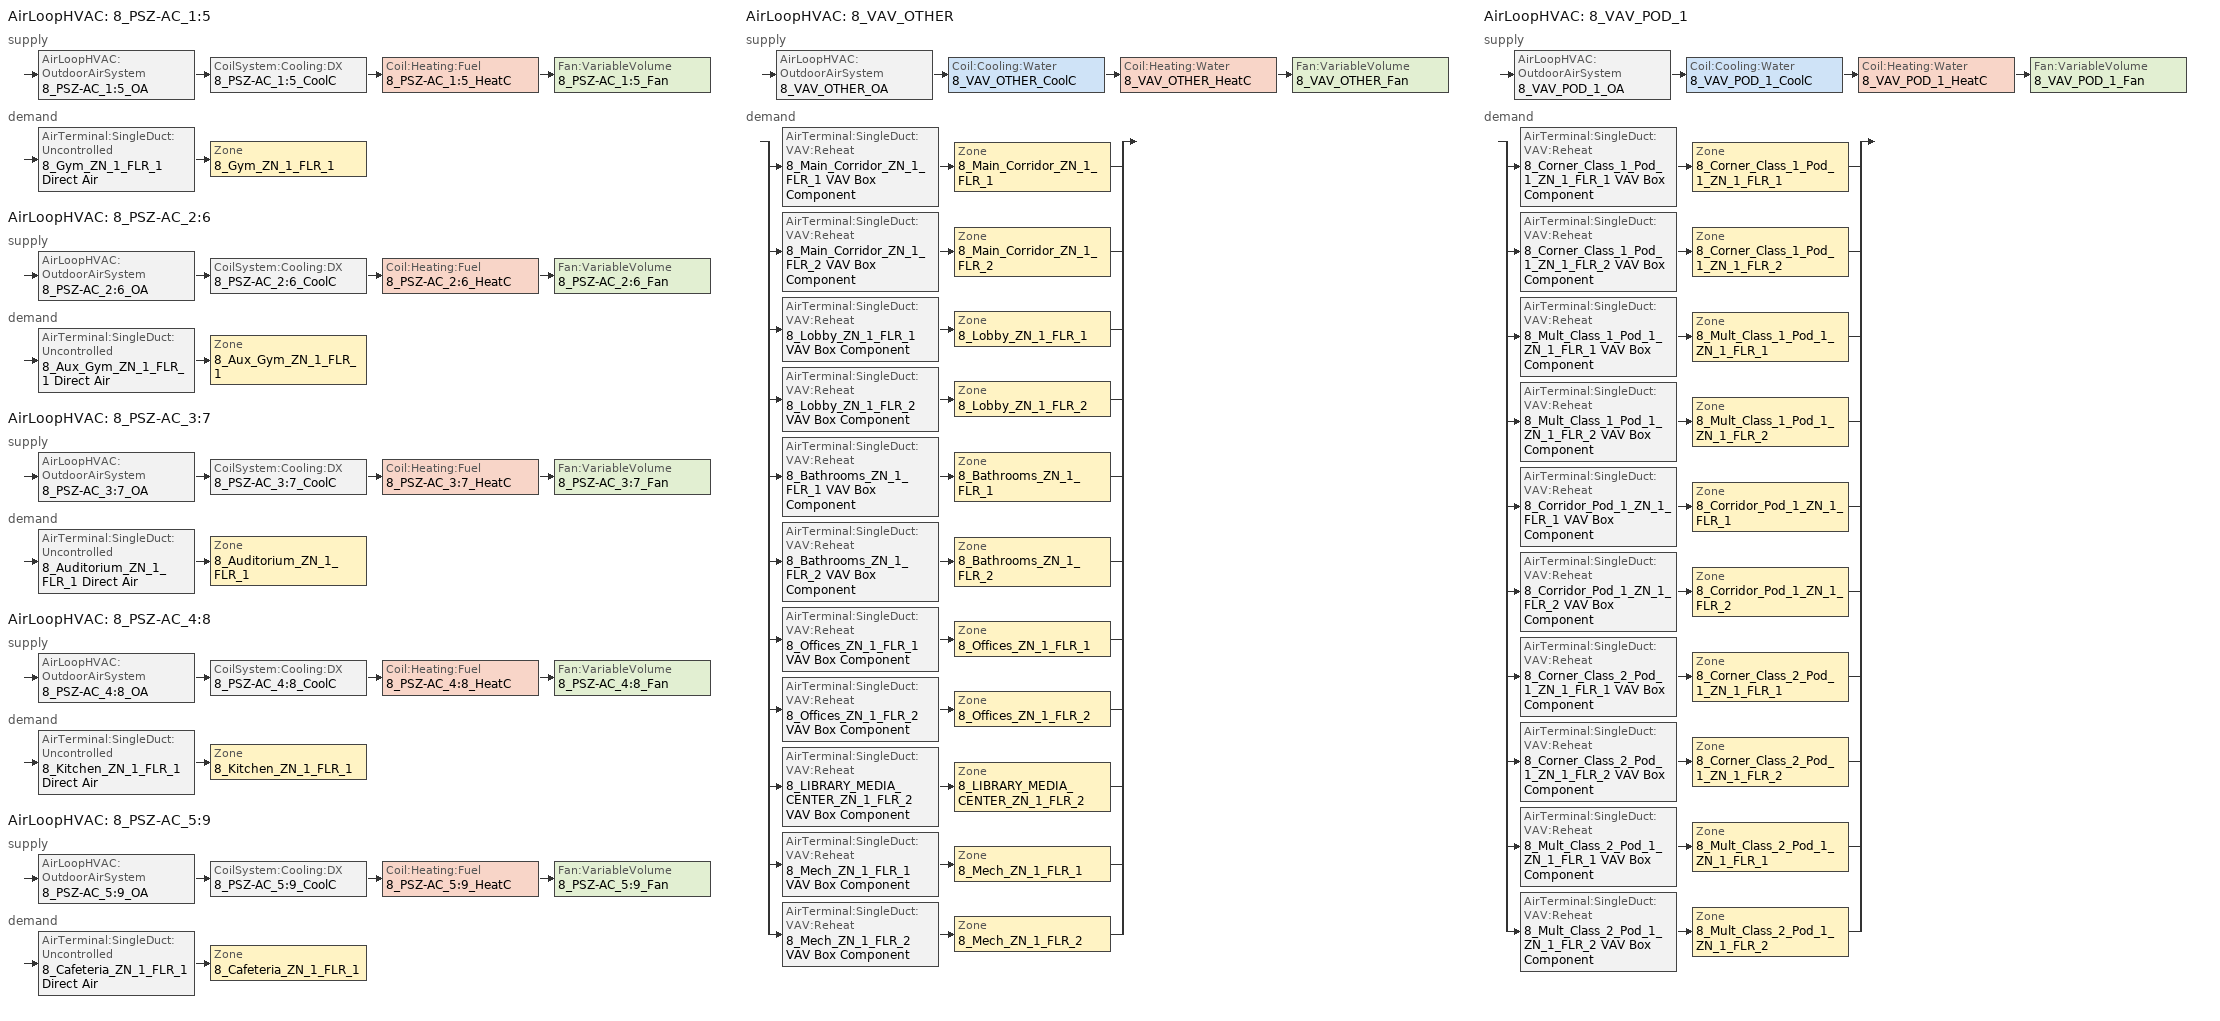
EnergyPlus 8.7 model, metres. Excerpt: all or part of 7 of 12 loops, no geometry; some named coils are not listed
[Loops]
AirLoopHVAC '8_PSZ-AC_1:5'
 supply: AirLoopHVAC:OutdoorAirSystem '8_PSZ-AC_1:5_OA' > CoilSystem:Cooling:DX '8_PSZ-AC_1:5_CoolC' > Coil:Heating:Fuel '8_PSZ-AC_1:5_HeatC' > Fan:VariableVolume '8_PSZ-AC_1:5_Fan'
 demand: AirTerminal:SingleDuct:Uncontrolled '8_Gym_ZN_1_FLR_1 Direct Air' > Zone '8_Gym_ZN_1_FLR_1'
AirLoopHVAC '8_PSZ-AC_2:6'
 supply: AirLoopHVAC:OutdoorAirSystem '8_PSZ-AC_2:6_OA' > CoilSystem:Cooling:DX '8_PSZ-AC_2:6_CoolC' > Coil:Heating:Fuel '8_PSZ-AC_2:6_HeatC' > Fan:VariableVolume '8_PSZ-AC_2:6_Fan'
 demand: AirTerminal:SingleDuct:Uncontrolled '8_Aux_Gym_ZN_1_FLR_1 Direct Air' > Zone '8_Aux_Gym_ZN_1_FLR_1'
AirLoopHVAC '8_PSZ-AC_3:7'
 supply: AirLoopHVAC:OutdoorAirSystem '8_PSZ-AC_3:7_OA' > CoilSystem:Cooling:DX '8_PSZ-AC_3:7_CoolC' > Coil:Heating:Fuel '8_PSZ-AC_3:7_HeatC' > Fan:VariableVolume '8_PSZ-AC_3:7_Fan'
 demand: AirTerminal:SingleDuct:Uncontrolled '8_Auditorium_ZN_1_FLR_1 Direct Air' > Zone '8_Auditorium_ZN_1_FLR_1'
AirLoopHVAC '8_PSZ-AC_4:8'
 supply: AirLoopHVAC:OutdoorAirSystem '8_PSZ-AC_4:8_OA' > CoilSystem:Cooling:DX '8_PSZ-AC_4:8_CoolC' > Coil:Heating:Fuel '8_PSZ-AC_4:8_HeatC' > Fan:VariableVolume '8_PSZ-AC_4:8_Fan'
 demand: AirTerminal:SingleDuct:Uncontrolled '8_Kitchen_ZN_1_FLR_1 Direct Air' > Zone '8_Kitchen_ZN_1_FLR_1'
AirLoopHVAC '8_PSZ-AC_5:9'
 supply: AirLoopHVAC:OutdoorAirSystem '8_PSZ-AC_5:9_OA' > CoilSystem:Cooling:DX '8_PSZ-AC_5:9_CoolC' > Coil:Heating:Fuel '8_PSZ-AC_5:9_HeatC' > Fan:VariableVolume '8_PSZ-AC_5:9_Fan'
 demand: AirTerminal:SingleDuct:Uncontrolled '8_Cafeteria_ZN_1_FLR_1 Direct Air' > Zone '8_Cafeteria_ZN_1_FLR_1'
AirLoopHVAC '8_VAV_OTHER'
 supply: AirLoopHVAC:OutdoorAirSystem '8_VAV_OTHER_OA' > Coil:Cooling:Water '8_VAV_OTHER_CoolC' > Coil:Heating:Water '8_VAV_OTHER_HeatC' > Fan:VariableVolume '8_VAV_OTHER_Fan'
 demand: split
  | AirTerminal:SingleDuct:VAV:Reheat '8_Main_Corridor_ZN_1_FLR_1 VAV Box Component' > Zone '8_Main_Corridor_ZN_1_FLR_1'
  | AirTerminal:SingleDuct:VAV:Reheat '8_Main_Corridor_ZN_1_FLR_2 VAV Box Component' > Zone '8_Main_Corridor_ZN_1_FLR_2'
  | AirTerminal:SingleDuct:VAV:Reheat '8_Lobby_ZN_1_FLR_1 VAV Box Component' > Zone '8_Lobby_ZN_1_FLR_1'
  | AirTerminal:SingleDuct:VAV:Reheat '8_Lobby_ZN_1_FLR_2 VAV Box Component' > Zone '8_Lobby_ZN_1_FLR_2'
  | AirTerminal:SingleDuct:VAV:Reheat '8_Bathrooms_ZN_1_FLR_1 VAV Box Component' > Zone '8_Bathrooms_ZN_1_FLR_1'
  | AirTerminal:SingleDuct:VAV:Reheat '8_Bathrooms_ZN_1_FLR_2 VAV Box Component' > Zone '8_Bathrooms_ZN_1_FLR_2'
  | AirTerminal:SingleDuct:VAV:Reheat '8_Offices_ZN_1_FLR_1 VAV Box Component' > Zone '8_Offices_ZN_1_FLR_1'
  | AirTerminal:SingleDuct:VAV:Reheat '8_Offices_ZN_1_FLR_2 VAV Box Component' > Zone '8_Offices_ZN_1_FLR_2'
  | AirTerminal:SingleDuct:VAV:Reheat '8_LIBRARY_MEDIA_CENTER_ZN_1_FLR_2 VAV Box Component' > Zone '8_LIBRARY_MEDIA_CENTER_ZN_1_FLR_2'
  | AirTerminal:SingleDuct:VAV:Reheat '8_Mech_ZN_1_FLR_1 VAV Box Component' > Zone '8_Mech_ZN_1_FLR_1'
  | AirTerminal:SingleDuct:VAV:Reheat '8_Mech_ZN_1_FLR_2 VAV Box Component' > Zone '8_Mech_ZN_1_FLR_2'
AirLoopHVAC '8_VAV_POD_1'
 supply: AirLoopHVAC:OutdoorAirSystem '8_VAV_POD_1_OA' > Coil:Cooling:Water '8_VAV_POD_1_CoolC' > Coil:Heating:Water '8_VAV_POD_1_HeatC' > Fan:VariableVolume '8_VAV_POD_1_Fan'
 demand: split
  | AirTerminal:SingleDuct:VAV:Reheat '8_Corner_Class_1_Pod_1_ZN_1_FLR_1 VAV Box Component' > Zone '8_Corner_Class_1_Pod_1_ZN_1_FLR_1'
  | AirTerminal:SingleDuct:VAV:Reheat '8_Corner_Class_1_Pod_1_ZN_1_FLR_2 VAV Box Component' > Zone '8_Corner_Class_1_Pod_1_ZN_1_FLR_2'
  | AirTerminal:SingleDuct:VAV:Reheat '8_Mult_Class_1_Pod_1_ZN_1_FLR_1 VAV Box Component' > Zone '8_Mult_Class_1_Pod_1_ZN_1_FLR_1'
  | AirTerminal:SingleDuct:VAV:Reheat '8_Mult_Class_1_Pod_1_ZN_1_FLR_2 VAV Box Component' > Zone '8_Mult_Class_1_Pod_1_ZN_1_FLR_2'
  | AirTerminal:SingleDuct:VAV:Reheat '8_Corridor_Pod_1_ZN_1_FLR_1 VAV Box Component' > Zone '8_Corridor_Pod_1_ZN_1_FLR_1'
  | AirTerminal:SingleDuct:VAV:Reheat '8_Corridor_Pod_1_ZN_1_FLR_2 VAV Box Component' > Zone '8_Corridor_Pod_1_ZN_1_FLR_2'
  | AirTerminal:SingleDuct:VAV:Reheat '8_Corner_Class_2_Pod_1_ZN_1_FLR_1 VAV Box Component' > Zone '8_Corner_Class_2_Pod_1_ZN_1_FLR_1'
  | AirTerminal:SingleDuct:VAV:Reheat '8_Corner_Class_2_Pod_1_ZN_1_FLR_2 VAV Box Component' > Zone '8_Corner_Class_2_Pod_1_ZN_1_FLR_2'
  | AirTerminal:SingleDuct:VAV:Reheat '8_Mult_Class_2_Pod_1_ZN_1_FLR_1 VAV Box Component' > Zone '8_Mult_Class_2_Pod_1_ZN_1_FLR_1'
  | AirTerminal:SingleDuct:VAV:Reheat '8_Mult_Class_2_Pod_1_ZN_1_FLR_2 VAV Box Component' > Zone '8_Mult_Class_2_Pod_1_ZN_1_FLR_2'
[DesignSpecification:OutdoorAir]
Name | Outdoor Air Method | Outdoor Air Flow per Person {m3/s-person} | Outdoor Air Flow per Zone Floor Area {m3/s-m2}
8_SZ DSOA Auditorium_ZN_1_FLR_1; 8_SZ DSOA Corner_Class_1_Pod_1_ZN_1_FLR_1; 8_SZ DSOA Corner_Class_1_Pod_1_ZN_1_FLR_2; 8_SZ DSOA Corner_Class_2_Pod_1_ZN_1_FLR_1; 8_SZ DSOA Corner_Class_2_Pod_1_ZN_1_FLR_2; 8_SZ DSOA Kitchen_ZN_1_FLR_1; 8_SZ DSOA LIBRARY_MEDIA_CENTER_ZN_1_FLR_2; 8_SZ DSOA Mult_Class_1_Pod_1_ZN_1_FLR_1; 8_SZ DSOA Mult_Class_1_Pod_1_ZN_1_FLR_2; 8_SZ DSOA Mult_Class_2_Pod_1_ZN_1_FLR_1; 8_SZ DSOA Mult_Class_2_Pod_1_ZN_1_FLR_2 | Flow/Person | 0.008
8_SZ DSOA Aux_Gym_ZN_1_FLR_1; 8_SZ DSOA Cafeteria_ZN_1_FLR_1; 8_SZ DSOA Gym_ZN_1_FLR_1; 8_SZ DSOA Offices_ZN_1_FLR_1; 8_SZ DSOA Offices_ZN_1_FLR_2 | Flow/Person | 0.01
8_SZ DSOA Bathrooms_ZN_1_FLR_1; 8_SZ DSOA Bathrooms_ZN_1_FLR_2 | Flow/Person | 0.025
8_SZ DSOA Corridor_Pod_1_ZN_1_FLR_1; 8_SZ DSOA Corridor_Pod_1_ZN_1_FLR_2; 8_SZ DSOA Lobby_ZN_1_FLR_1; 8_SZ DSOA Lobby_ZN_1_FLR_2; 8_SZ DSOA Main_Corridor_ZN_1_FLR_1; 8_SZ DSOA Main_Corridor_ZN_1_FLR_2 | Flow/Area |  | 0.0005
8_SZ DSOA Mech_ZN_1_FLR_1; 8_SZ DSOA Mech_ZN_1_FLR_2 | Flow/Area |  | 0.00025
[Sizing:Zone] Zone Cooling Design Supply Air Temperature Input Method=SupplyAirTemperature; Zone Cooling Design Supply Air Temperature {C}=12.8; Zone Heating Design Supply Air Temperature Input Method=SupplyAirTemperature; Zone Heating Design Supply Air Temperature {C}=50; Zone Cooling Design Supply Air Humidity Ratio {kgWater/kgDryAir}=0.0085; Zone Heating Design Supply Air Humidity Ratio {kgWater/kgDryAir}=0.008; Cooling Design Air Flow Method=DesignDay; Heating Design Air Flow Method=DesignDay
Name | Design Specification Outdoor Air Object | Cooling Minimum Air Flow {m3/s}
8_Auditorium_ZN_1_FLR_1 | 8_SZ DSOA Auditorium_ZN_1_FLR_1
8_Aux_Gym_ZN_1_FLR_1 | 8_SZ DSOA Aux_Gym_ZN_1_FLR_1
8_Bathrooms_ZN_1_FLR_1 | 8_SZ DSOA Bathrooms_ZN_1_FLR_1 | 0.3
8_Bathrooms_ZN_1_FLR_2 | 8_SZ DSOA Bathrooms_ZN_1_FLR_2 | 0.3
8_Cafeteria_ZN_1_FLR_1 | 8_SZ DSOA Cafeteria_ZN_1_FLR_1 | 1.628
8_Corner_Class_1_Pod_1_ZN_1_FLR_1 | 8_SZ DSOA Corner_Class_1_Pod_1_ZN_1_FLR_1
8_Corner_Class_1_Pod_1_ZN_1_FLR_2 | 8_SZ DSOA Corner_Class_1_Pod_1_ZN_1_FLR_2
8_Corner_Class_2_Pod_1_ZN_1_FLR_1 | 8_SZ DSOA Corner_Class_2_Pod_1_ZN_1_FLR_1
8_Corner_Class_2_Pod_1_ZN_1_FLR_2 | 8_SZ DSOA Corner_Class_2_Pod_1_ZN_1_FLR_2
8_Corridor_Pod_1_ZN_1_FLR_1 | 8_SZ DSOA Corridor_Pod_1_ZN_1_FLR_1
8_Corridor_Pod_1_ZN_1_FLR_2 | 8_SZ DSOA Corridor_Pod_1_ZN_1_FLR_2
8_Gym_ZN_1_FLR_1 | 8_SZ DSOA Gym_ZN_1_FLR_1
8_Kitchen_ZN_1_FLR_1 | 8_SZ DSOA Kitchen_ZN_1_FLR_1
8_LIBRARY_MEDIA_CENTER_ZN_1_FLR_2 | 8_SZ DSOA LIBRARY_MEDIA_CENTER_ZN_1_FLR_2
8_Lobby_ZN_1_FLR_1 | 8_SZ DSOA Lobby_ZN_1_FLR_1
8_Lobby_ZN_1_FLR_2 | 8_SZ DSOA Lobby_ZN_1_FLR_2
8_Main_Corridor_ZN_1_FLR_1 | 8_SZ DSOA Main_Corridor_ZN_1_FLR_1
8_Main_Corridor_ZN_1_FLR_2 | 8_SZ DSOA Main_Corridor_ZN_1_FLR_2
8_Mech_ZN_1_FLR_1 | 8_SZ DSOA Mech_ZN_1_FLR_1
8_Mech_ZN_1_FLR_2 | 8_SZ DSOA Mech_ZN_1_FLR_2
8_Mult_Class_1_Pod_1_ZN_1_FLR_1 | 8_SZ DSOA Mult_Class_1_Pod_1_ZN_1_FLR_1
8_Mult_Class_1_Pod_1_ZN_1_FLR_2 | 8_SZ DSOA Mult_Class_1_Pod_1_ZN_1_FLR_2
8_Mult_Class_2_Pod_1_ZN_1_FLR_1 | 8_SZ DSOA Mult_Class_2_Pod_1_ZN_1_FLR_1
8_Mult_Class_2_Pod_1_ZN_1_FLR_2 | 8_SZ DSOA Mult_Class_2_Pod_1_ZN_1_FLR_2
8_Offices_ZN_1_FLR_1 | 8_SZ DSOA Offices_ZN_1_FLR_1
8_Offices_ZN_1_FLR_2 | 8_SZ DSOA Offices_ZN_1_FLR_2
[Sizing:System] Type of Load to Size On=Sensible; Design Outdoor Air Flow Rate {m3/s}=AUTOSIZE; Preheat Design Temperature {C}=7; Preheat Design Humidity Ratio {kgWater/kgDryAir}=0.008; Precool Design Temperature {C}=12.8; Precool Design Humidity Ratio {kgWater/kgDryAir}=0.008; Central Cooling Design Supply Air Temperature {C}=12.8; Type of Zone Sum to Use=NonCoincident; Central Cooling Design Supply Air Humidity Ratio {kgWater/kgDryAir}=0.0085; Central Heating Design Supply Air Humidity Ratio {kgWater/kgDryAir}=0.008; Cooling Supply Air Flow Rate Method=DesignDay; Heating Supply Air Flow Rate Method=DesignDay; Zone Maximum Outdoor Air Fraction=1; Cooling Design Capacity Method=CoolingDesignCapacity; Cooling Design Capacity {W}=autosize; Heating Design Capacity Method=HeatingDesignCapacity; Heating Design Capacity {W}=autosize; Central Cooling Capacity Control Method=VAV
Name | Central Heating Maximum System Air Flow Ratio | Central Heating Design Supply Air Temperature {C} | 100% Outdoor Air in Cooling | 100% Outdoor Air in Heating
8_PSZ-AC_1:5; 8_PSZ-AC_2:6; 8_PSZ-AC_3:7; 8_PSZ-AC_5:9 | 1 | 40 | No | No
8_PSZ-AC_4:8 | 1 | 40 | YES | YES
8_VAV_OTHER; 8_VAV_POD_1 | 0.3 | 16.7 | No | No
[ZoneControl:Thermostat] Control Type Schedule=8_Dual Zone Control Type Sched
Name | Zone or ZoneList | Control 1
8_Auditorium_ZN_1_FLR_1 Thermostat | 8_Auditorium_ZN_1_FLR_1 | 8_Auditorium_ZN_1_FLR_1 DualSPSched
8_Aux_Gym_ZN_1_FLR_1 Thermostat | 8_Aux_Gym_ZN_1_FLR_1 | 8_Aux_Gym_ZN_1_FLR_1 DualSPSched
8_Bathrooms_ZN_1_FLR_1 Thermostat | 8_Bathrooms_ZN_1_FLR_1 | 8_Bathrooms_ZN_1_FLR_1 DualSPSched
8_Bathrooms_ZN_1_FLR_2 Thermostat | 8_Bathrooms_ZN_1_FLR_2 | 8_Bathrooms_ZN_1_FLR_2 DualSPSched
8_Cafeteria_ZN_1_FLR_1 Thermostat | 8_Cafeteria_ZN_1_FLR_1 | 8_Cafeteria_ZN_1_FLR_1 DualSPSched
8_Corner_Class_1_Pod_1_ZN_1_FLR_1 Thermostat | 8_Corner_Class_1_Pod_1_ZN_1_FLR_1 | 8_Corner_Class_1_Pod_1_ZN_1_FLR_1 DualSPSched
8_Corner_Class_1_Pod_1_ZN_1_FLR_2 Thermostat | 8_Corner_Class_1_Pod_1_ZN_1_FLR_2 | 8_Corner_Class_1_Pod_1_ZN_1_FLR_2 DualSPSched
8_Corner_Class_2_Pod_1_ZN_1_FLR_1 Thermostat | 8_Corner_Class_2_Pod_1_ZN_1_FLR_1 | 8_Corner_Class_2_Pod_1_ZN_1_FLR_1 DualSPSched
8_Corner_Class_2_Pod_1_ZN_1_FLR_2 Thermostat | 8_Corner_Class_2_Pod_1_ZN_1_FLR_2 | 8_Corner_Class_2_Pod_1_ZN_1_FLR_2 DualSPSched
8_Corridor_Pod_1_ZN_1_FLR_1 Thermostat | 8_Corridor_Pod_1_ZN_1_FLR_1 | 8_Corridor_Pod_1_ZN_1_FLR_1 DualSPSched
8_Corridor_Pod_1_ZN_1_FLR_2 Thermostat | 8_Corridor_Pod_1_ZN_1_FLR_2 | 8_Corridor_Pod_1_ZN_1_FLR_2 DualSPSched
8_Gym_ZN_1_FLR_1 Thermostat | 8_Gym_ZN_1_FLR_1 | 8_Gym_ZN_1_FLR_1 DualSPSched
8_Kitchen_ZN_1_FLR_1 Thermostat | 8_Kitchen_ZN_1_FLR_1 | 8_Kitchen_ZN_1_FLR_1 DualSPSched
8_LIBRARY_MEDIA_CENTER_ZN_1_FLR_2 Thermostat | 8_LIBRARY_MEDIA_CENTER_ZN_1_FLR_2 | 8_LIBRARY_MEDIA_CENTER_ZN_1_FLR_2 DualSPSched
8_Lobby_ZN_1_FLR_1 Thermostat | 8_Lobby_ZN_1_FLR_1 | 8_Lobby_ZN_1_FLR_1 DualSPSched
8_Lobby_ZN_1_FLR_2 Thermostat | 8_Lobby_ZN_1_FLR_2 | 8_Lobby_ZN_1_FLR_2 DualSPSched
8_Main_Corridor_ZN_1_FLR_1 Thermostat | 8_Main_Corridor_ZN_1_FLR_1 | 8_Main_Corridor_ZN_1_FLR_1 DualSPSched
8_Main_Corridor_ZN_1_FLR_2 Thermostat | 8_Main_Corridor_ZN_1_FLR_2 | 8_Main_Corridor_ZN_1_FLR_2 DualSPSched
8_Mech_ZN_1_FLR_1 Thermostat | 8_Mech_ZN_1_FLR_1 | 8_Mech_ZN_1_FLR_1 DualSPSched
8_Mech_ZN_1_FLR_2 Thermostat | 8_Mech_ZN_1_FLR_2 | 8_Mech_ZN_1_FLR_2 DualSPSched
8_Mult_Class_1_Pod_1_ZN_1_FLR_1 Thermostat | 8_Mult_Class_1_Pod_1_ZN_1_FLR_1 | 8_Mult_Class_1_Pod_1_ZN_1_FLR_1 DualSPSched
8_Mult_Class_1_Pod_1_ZN_1_FLR_2 Thermostat | 8_Mult_Class_1_Pod_1_ZN_1_FLR_2 | 8_Mult_Class_1_Pod_1_ZN_1_FLR_2 DualSPSched
8_Mult_Class_2_Pod_1_ZN_1_FLR_1 Thermostat | 8_Mult_Class_2_Pod_1_ZN_1_FLR_1 | 8_Mult_Class_2_Pod_1_ZN_1_FLR_1 DualSPSched
8_Mult_Class_2_Pod_1_ZN_1_FLR_2 Thermostat | 8_Mult_Class_2_Pod_1_ZN_1_FLR_2 | 8_Mult_Class_2_Pod_1_ZN_1_FLR_2 DualSPSched
8_Offices_ZN_1_FLR_1 Thermostat | 8_Offices_ZN_1_FLR_1 | 8_Offices_ZN_1_FLR_1 DualSPSched
8_Offices_ZN_1_FLR_2 Thermostat | 8_Offices_ZN_1_FLR_2 | 8_Offices_ZN_1_FLR_2 DualSPSched
[ThermostatSetpoint:DualSetpoint]
Name | Heating Setpoint Temperature Schedule | Cooling Setpoint Temperature Schedule
8_Auditorium_ZN_1_FLR_1 DualSPSched; 8_Aux_Gym_ZN_1_FLR_1 DualSPSched; 8_Cafeteria_ZN_1_FLR_1 DualSPSched; 8_Corner_Class_1_Pod_1_ZN_1_FLR_1 DualSPSched; 8_Corner_Class_1_Pod_1_ZN_1_FLR_2 DualSPSched; 8_Corner_Class_2_Pod_1_ZN_1_FLR_1 DualSPSched; 8_Corner_Class_2_Pod_1_ZN_1_FLR_2 DualSPSched; 8_Gym_ZN_1_FLR_1 DualSPSched; 8_LIBRARY_MEDIA_CENTER_ZN_1_FLR_2 DualSPSched; 8_Lobby_ZN_1_FLR_1 DualSPSched; 8_Mult_Class_1_Pod_1_ZN_1_FLR_1 DualSPSched; 8_Mult_Class_1_Pod_1_ZN_1_FLR_2 DualSPSched; 8_Mult_Class_2_Pod_1_ZN_1_FLR_1 DualSPSched; 8_Mult_Class_2_Pod_1_ZN_1_FLR_2 DualSPSched; 8_Offices_ZN_1_FLR_1 DualSPSched; 8_Offices_ZN_1_FLR_2 DualSPSched | 8_HTGSETP_SCH | 8_CLGSETP_SCH
8_Bathrooms_ZN_1_FLR_1 DualSPSched; 8_Bathrooms_ZN_1_FLR_2 DualSPSched; 8_Corridor_Pod_1_ZN_1_FLR_1 DualSPSched; 8_Corridor_Pod_1_ZN_1_FLR_2 DualSPSched; 8_Kitchen_ZN_1_FLR_1 DualSPSched; 8_Lobby_ZN_1_FLR_2 DualSPSched; 8_Main_Corridor_ZN_1_FLR_1 DualSPSched; 8_Main_Corridor_ZN_1_FLR_2 DualSPSched; 8_Mech_ZN_1_FLR_1 DualSPSched; 8_Mech_ZN_1_FLR_2 DualSPSched | 8_HTGSETP_SCH_BathCorrMechKitchen | 8_CLGSETP_SCH_BathCorrMechKitchen
[AirTerminal:SingleDuct:Uncontrolled] Availability Schedule=8_ALWAYS_ON; Maximum Air Flow Rate {m3/s}=AUTOSIZE
8_Auditorium_ZN_1_FLR_1 Direct Air; 8_Aux_Gym_ZN_1_FLR_1 Direct Air; 8_Cafeteria_ZN_1_FLR_1 Direct Air; 8_Gym_ZN_1_FLR_1 Direct Air; 8_Kitchen_ZN_1_FLR_1 Direct Air
[AirTerminal:SingleDuct:VAV:Reheat] Availability Schedule=8_ALWAYS_ON; Maximum Air Flow Rate {m3/s}=AUTOSIZE; Zone Minimum Air Flow Input Method=Constant; Constant Minimum Air Flow Fraction=0.3; Maximum Hot Water or Steam Flow Rate {m3/s}=AUTOSIZE; Minimum Hot Water or Steam Flow Rate {m3/s}=0; Convergence Tolerance=0.001; Damper Heating Action=NORMAL; Maximum Flow per Zone Floor Area During Reheat {m3/s-m2}=AUTOCALCULATE; Maximum Flow Fraction During Reheat=AUTOCALCULATE
Name | Reheat Coil
8_Bathrooms_ZN_1_FLR_1 VAV Box Component | 8_Bathrooms_ZN_1_FLR_1 VAV Box Reheat Coil
8_Bathrooms_ZN_1_FLR_2 VAV Box Component | 8_Bathrooms_ZN_1_FLR_2 VAV Box Reheat Coil
8_Corner_Class_1_Pod_1_ZN_1_FLR_1 VAV Box Component | 8_Corner_Class_1_Pod_1_ZN_1_FLR_1 VAV Box Reheat Coil
8_Corner_Class_1_Pod_1_ZN_1_FLR_2 VAV Box Component | 8_Corner_Class_1_Pod_1_ZN_1_FLR_2 VAV Box Reheat Coil
8_Corner_Class_2_Pod_1_ZN_1_FLR_1 VAV Box Component | 8_Corner_Class_2_Pod_1_ZN_1_FLR_1 VAV Box Reheat Coil
8_Corner_Class_2_Pod_1_ZN_1_FLR_2 VAV Box Component | 8_Corner_Class_2_Pod_1_ZN_1_FLR_2 VAV Box Reheat Coil
8_Corridor_Pod_1_ZN_1_FLR_1 VAV Box Component | 8_Corridor_Pod_1_ZN_1_FLR_1 VAV Box Reheat Coil
8_Corridor_Pod_1_ZN_1_FLR_2 VAV Box Component | 8_Corridor_Pod_1_ZN_1_FLR_2 VAV Box Reheat Coil
8_LIBRARY_MEDIA_CENTER_ZN_1_FLR_2 VAV Box Component | 8_LIBRARY_MEDIA_CENTER_ZN_1_FLR_2 VAV Box Reheat Coil
8_Lobby_ZN_1_FLR_1 VAV Box Component | 8_Lobby_ZN_1_FLR_1 VAV Box Reheat Coil
8_Lobby_ZN_1_FLR_2 VAV Box Component | 8_Lobby_ZN_1_FLR_2 VAV Box Reheat Coil
8_Main_Corridor_ZN_1_FLR_1 VAV Box Component | 8_Main_Corridor_ZN_1_FLR_1 VAV Box Reheat Coil
8_Main_Corridor_ZN_1_FLR_2 VAV Box Component | 8_Main_Corridor_ZN_1_FLR_2 VAV Box Reheat Coil
8_Mech_ZN_1_FLR_1 VAV Box Component | 8_Mech_ZN_1_FLR_1 VAV Box Reheat Coil
8_Mech_ZN_1_FLR_2 VAV Box Component | 8_Mech_ZN_1_FLR_2 VAV Box Reheat Coil
8_Mult_Class_1_Pod_1_ZN_1_FLR_1 VAV Box Component | 8_Mult_Class_1_Pod_1_ZN_1_FLR_1 VAV Box Reheat Coil
8_Mult_Class_1_Pod_1_ZN_1_FLR_2 VAV Box Component | 8_Mult_Class_1_Pod_1_ZN_1_FLR_2 VAV Box Reheat Coil
8_Mult_Class_2_Pod_1_ZN_1_FLR_1 VAV Box Component | 8_Mult_Class_2_Pod_1_ZN_1_FLR_1 VAV Box Reheat Coil
8_Mult_Class_2_Pod_1_ZN_1_FLR_2 VAV Box Component | 8_Mult_Class_2_Pod_1_ZN_1_FLR_2 VAV Box Reheat Coil
8_Offices_ZN_1_FLR_1 VAV Box Component | 8_Offices_ZN_1_FLR_1 VAV Box Reheat Coil
8_Offices_ZN_1_FLR_2 VAV Box Component | 8_Offices_ZN_1_FLR_2 VAV Box Reheat Coil
[Zone equipment]
8_Auditorium_ZN_1_FLR_1: 8_Auditorium_ZN_1_FLR_1 Direct Air
8_Aux_Gym_ZN_1_FLR_1: 8_Aux_Gym_ZN_1_FLR_1 Direct Air
8_Bathrooms_ZN_1_FLR_1: 8_Bathrooms_ZN_1_FLR_1 Exhaust Fan, 8_Bathrooms_ZN_1_FLR_1 VAV Box Component
8_Bathrooms_ZN_1_FLR_2: 8_Bathrooms_ZN_1_FLR_2 Exhaust Fan, 8_Bathrooms_ZN_1_FLR_2 VAV Box Component
8_Cafeteria_ZN_1_FLR_1: 8_Cafeteria_ZN_1_FLR_1 Exhaust Fan, 8_Cafeteria_ZN_1_FLR_1 Direct Air
8_Corner_Class_1_Pod_1_ZN_1_FLR_1: 8_Corner_Class_1_Pod_1_ZN_1_FLR_1 VAV Box Component
8_Corner_Class_1_Pod_1_ZN_1_FLR_2: 8_Corner_Class_1_Pod_1_ZN_1_FLR_2 VAV Box Component
8_Corner_Class_2_Pod_1_ZN_1_FLR_1: 8_Corner_Class_2_Pod_1_ZN_1_FLR_1 VAV Box Component
8_Corner_Class_2_Pod_1_ZN_1_FLR_2: 8_Corner_Class_2_Pod_1_ZN_1_FLR_2 VAV Box Component
8_Corridor_Pod_1_ZN_1_FLR_1: 8_Corridor_Pod_1_ZN_1_FLR_1 VAV Box Component
8_Corridor_Pod_1_ZN_1_FLR_2: 8_Corridor_Pod_1_ZN_1_FLR_2 VAV Box Component
8_Gym_ZN_1_FLR_1: 8_Gym_ZN_1_FLR_1 Direct Air
8_Kitchen_ZN_1_FLR_1: 8_Kitchen_ZN_1_FLR_1 Exhaust Fan, 8_Kitchen_ZN_1_FLR_1 Direct Air
8_LIBRARY_MEDIA_CENTER_ZN_1_FLR_2: 8_LIBRARY_MEDIA_CENTER_ZN_1_FLR_2 VAV Box Component
8_Lobby_ZN_1_FLR_1: 8_Lobby_ZN_1_FLR_1 VAV Box Component
8_Lobby_ZN_1_FLR_2: 8_Lobby_ZN_1_FLR_2 VAV Box Component
8_Main_Corridor_ZN_1_FLR_1: 8_Main_Corridor_ZN_1_FLR_1 VAV Box Component
8_Main_Corridor_ZN_1_FLR_2: 8_Main_Corridor_ZN_1_FLR_2 VAV Box Component
8_Mech_ZN_1_FLR_1: 8_Mech_ZN_1_FLR_1 VAV Box Component
8_Mech_ZN_1_FLR_2: 8_Mech_ZN_1_FLR_2 VAV Box Component
8_Mult_Class_1_Pod_1_ZN_1_FLR_1: 8_Mult_Class_1_Pod_1_ZN_1_FLR_1 VAV Box Component
8_Mult_Class_1_Pod_1_ZN_1_FLR_2: 8_Mult_Class_1_Pod_1_ZN_1_FLR_2 VAV Box Component
8_Mult_Class_2_Pod_1_ZN_1_FLR_1: 8_Mult_Class_2_Pod_1_ZN_1_FLR_1 VAV Box Component
8_Mult_Class_2_Pod_1_ZN_1_FLR_2: 8_Mult_Class_2_Pod_1_ZN_1_FLR_2 VAV Box Component
8_Offices_ZN_1_FLR_1: 8_Offices_ZN_1_FLR_1 VAV Box Component
8_Offices_ZN_1_FLR_2: 8_Offices_ZN_1_FLR_2 VAV Box Component
[Fan:VariableVolume] Availability Schedule=8_HVACOperationSchd; Maximum Flow Rate {m3/s}=AUTOSIZE; Fan Power Minimum Flow Rate Input Method=FixedFlowRate; Fan Power Minimum Air Flow Rate {m3/s}=0; Motor In Airstream Fraction=1; Fan Power Coefficient 1=0.0407599; Fan Power Coefficient 2=0.088045; Fan Power Coefficient 3=-0.0729261; Fan Power Coefficient 4=0.94374; Fan Power Coefficient 5=0
Name | Fan Total Efficiency | Pressure Rise {Pa} | Motor Efficiency
8_VAV_OTHER_Fan; 8_PSZ-AC_1:5_Fan | 0.6006 | 1017.592 | 0.924
8_VAV_POD_1_Fan; 8_PSZ-AC_2:6_Fan; 8_PSZ-AC_3:7_Fan | 0.6006 | 1109.648 | 0.924
8_PSZ-AC_4:8_Fan | 0.5915 | 550 | 0.91
8_PSZ-AC_5:9_Fan | 0.5915 | 1109.648 | 0.91
[Fan:ZoneExhaust] Availability Schedule=8_HVACOperationSchd
Name | Fan Total Efficiency | Pressure Rise {Pa} | Maximum Flow Rate {m3/s}
8_Bathrooms_ZN_1_FLR_1 Exhaust Fan; 8_Bathrooms_ZN_1_FLR_2 Exhaust Fan | 0.338 | 125 | 0.3
8_Cafeteria_ZN_1_FLR_1 Exhaust Fan | 1 | 1.0e-006 | 1.6288
8_Kitchen_ZN_1_FLR_1 Exhaust Fan | 1 | 1.0e-006 | 0.2592
[Coil:Cooling:Water] Availability Schedule=8_ALWAYS_ON; Design Water Flow Rate {m3/s}=AUTOSIZE; Design Air Flow Rate {m3/s}=AUTOSIZE; Design Inlet Water Temperature {C}=AUTOSIZE; Design Inlet Air Temperature {C}=AUTOSIZE; Design Outlet Air Temperature {C}=AUTOSIZE; Design Inlet Air Humidity Ratio {kgWater/kgDryAir}=AUTOSIZE; Design Outlet Air Humidity Ratio {kgWater/kgDryAir}=AUTOSIZE; Type of Analysis=SimpleAnalysis; Heat Exchanger Configuration=CrossFlow
8_VAV_OTHER_CoolC; 8_VAV_POD_1_CoolC
[Coil:Cooling:DX:SingleSpeed] Availability Schedule=8_CoolingCoilAvailSched; Gross Rated Total Cooling Capacity {W}=AUTOSIZE; Gross Rated Sensible Heat Ratio=AUTOSIZE; Rated Air Flow Rate {m3/s}=AUTOSIZE
Name | Gross Rated Cooling COP {W/W} | Total Cooling Capacity Function of Temperature Curve | Total Cooling Capacity Function of Flow Fraction Curve | Energy Input Ratio Function of Temperature Curve | Energy Input Ratio Function of Flow Fraction Curve | Part Load Fraction Correlation Curve
8_PSZ-AC_1:5_CoolC DXCoil | 3.13381 | 8_Measured_CoolCStandard10Ton_CapFT | 8_Measured_CoolCStandard10Ton_CapFF | 8_Measured_CoolCStandard10Ton_EIRFT | 8_Measured_CoolCStandard10Ton_EIRFFF | 8_No_PLR_Degredation
8_PSZ-AC_2:6_CoolC DXCoil; 8_PSZ-AC_3:7_CoolC DXCoil; 8_PSZ-AC_5:9_CoolC DXCoil | 3.23372 | 8_Measured_CoolCStandard10Ton_CapFT | 8_Measured_CoolCStandard10Ton_CapFF | 8_Measured_CoolCStandard10Ton_EIRFT | 8_Measured_CoolCStandard10Ton_EIRFFF | 8_No_PLR_Degredation
8_PSZ-AC_4:8_CoolC DXCoil | 3.66668 | 8_Cool-Cap-fT | 8_ConstantCubic | 8_Cool-EIR-fT | 8_ConstantCubic | 8_Cool-PLF-fPLR
[Coil:Heating:Water] Availability Schedule=8_ALWAYS_ON; U-Factor Times Area Value {W/K}=AUTOSIZE; Maximum Water Flow Rate {m3/s}=AUTOSIZE; Performance Input Method=UFactorTimesAreaAndDesignWaterFlowRate; Rated Capacity {W}=AUTOSIZE; Rated Inlet Water Temperature {C}=82.2; Rated Inlet Air Temperature {C}=16.6; Rated Outlet Water Temperature {C}=71.1; Rated Outlet Air Temperature {C}=32.2
8_VAV_OTHER_HeatC; 8_VAV_POD_1_HeatC
[Coil:Heating:Fuel] Availability Schedule=8_ALWAYS_ON; Fuel Type=NaturalGas; Nominal Capacity {W}=AUTOSIZE
Name | Burner Efficiency
8_PSZ-AC_1:5_HeatC; 8_PSZ-AC_2:6_HeatC; 8_PSZ-AC_3:7_HeatC; 8_PSZ-AC_5:9_HeatC | 0.78
8_PSZ-AC_4:8_HeatC | 0.8
[CoilSystem:Cooling:DX] Availability Schedule=8_CoolingCoilAvailSched
Name | Cooling Coil
8_PSZ-AC_1:5_CoolC | 8_PSZ-AC_1:5_CoolC DXCoil
8_PSZ-AC_2:6_CoolC | 8_PSZ-AC_2:6_CoolC DXCoil
8_PSZ-AC_3:7_CoolC | 8_PSZ-AC_3:7_CoolC DXCoil
8_PSZ-AC_4:8_CoolC | 8_PSZ-AC_4:8_CoolC DXCoil
8_PSZ-AC_5:9_CoolC | 8_PSZ-AC_5:9_CoolC DXCoil
[Controller:WaterCoil] Control Variable=Temperature; Actuator Variable=Flow; Maximum Actuated Flow {m3/s}=AUTOSIZE; Minimum Actuated Flow {m3/s}=0
Name | Action | Controller Convergence Tolerance {deltaC}
8_VAV_OTHER_CoolC_Controller; 8_VAV_POD_1_CoolC_Controller | Reverse
8_VAV_OTHER_HeatC_Controller; 8_VAV_POD_1_HeatC_Controller | Normal | 0.0001
[Controller:OutdoorAir] Minimum Outdoor Air Flow Rate {m3/s}=AUTOSIZE; Maximum Outdoor Air Flow Rate {m3/s}=AUTOSIZE; Economizer Control Action Type=ModulateFlow; Economizer Maximum Limit Dry-Bulb Temperature {C}=28; Economizer Maximum Limit Enthalpy {J/kg}=64000; Economizer Minimum Limit Dry-Bulb Temperature {C}=-100; Lockout Type=NoLockout; Minimum Limit Type=FixedMinimum; Minimum Outdoor Air Schedule=8_MinOA_Sched
Name | Economizer Control Type
8_PSZ-AC_1:5_OA_Controller; 8_PSZ-AC_2:6_OA_Controller; 8_PSZ-AC_3:7_OA_Controller; 8_PSZ-AC_5:9_OA_Controller; 8_VAV_OTHER_OA_Controller; 8_VAV_POD_1_OA_Controller | DifferentialDryBulb
8_PSZ-AC_4:8_OA_Controller | NoEconomizer
[AirLoopHVAC] Design Supply Air Flow Rate {m3/s}=AUTOSIZE
8_PSZ-AC_1:5; 8_PSZ-AC_2:6; 8_PSZ-AC_3:7; 8_PSZ-AC_4:8; 8_PSZ-AC_5:9; 8_VAV_OTHER; 8_VAV_POD_1
[SetpointManager:Scheduled] Control Variable=Temperature; Schedule=8_Seasonal-Reset-Supply-Air-Temp-Sch
Name | Setpoint Node or NodeList
8_VAV_OTHER SAT setpoint | 8_VAV_OTHER Supply Equipment Outlet Node
8_VAV_POD_1 SAT setpoint | 8_VAV_POD_1 Supply Equipment Outlet Node
[SetpointManager:SingleZone:Reheat] Control Variable=Temperature; Minimum Supply Air Temperature {C}=10; Maximum Supply Air Temperature {C}=50
Name | Control Zone | Setpoint Node or NodeList
8_SupAirTemp MngrAuditorium_ZN_1_FLR_1 | 8_Auditorium_ZN_1_FLR_1 | 8_PSZ-AC_3:7 Supply Equipment Outlet Node
8_SupAirTemp MngrAux_Gym_ZN_1_FLR_1 | 8_Aux_Gym_ZN_1_FLR_1 | 8_PSZ-AC_2:6 Supply Equipment Outlet Node
8_SupAirTemp MngrCafeteria_ZN_1_FLR_1 | 8_Cafeteria_ZN_1_FLR_1 | 8_PSZ-AC_5:9 Supply Equipment Outlet Node
8_SupAirTemp MngrGym_ZN_1_FLR_1 | 8_Gym_ZN_1_FLR_1 | 8_PSZ-AC_1:5 Supply Equipment Outlet Node
8_SupAirTemp MngrKitchen_ZN_1_FLR_1 | 8_Kitchen_ZN_1_FLR_1 | 8_PSZ-AC_4:8 Supply Equipment Outlet Node
[SetpointManager:MixedAir] Control Variable=Temperature
Name | Setpoint Node or NodeList
8_PSZ-AC_1:5_CoolC SAT Manager | 8_PSZ-AC_1:5_CoolC-PSZ-AC_1:5_HeatCNode
8_PSZ-AC_1:5_HeatC MixedAir Manager | 8_PSZ-AC_1:5_HeatC-PSZ-AC_1:5_FanNode
8_PSZ-AC_1:5_OAMixed Air Temp Manager | 8_PSZ-AC_1:5_OA-PSZ-AC_1:5_CoolCNode
8_PSZ-AC_2:6_CoolC SAT Manager | 8_PSZ-AC_2:6_CoolC-PSZ-AC_2:6_HeatCNode
8_PSZ-AC_2:6_HeatC MixedAir Manager | 8_PSZ-AC_2:6_HeatC-PSZ-AC_2:6_FanNode
8_PSZ-AC_2:6_OAMixed Air Temp Manager | 8_PSZ-AC_2:6_OA-PSZ-AC_2:6_CoolCNode
8_PSZ-AC_3:7_CoolC SAT Manager | 8_PSZ-AC_3:7_CoolC-PSZ-AC_3:7_HeatCNode
8_PSZ-AC_3:7_HeatC MixedAir Manager | 8_PSZ-AC_3:7_HeatC-PSZ-AC_3:7_FanNode
8_PSZ-AC_3:7_OAMixed Air Temp Manager | 8_PSZ-AC_3:7_OA-PSZ-AC_3:7_CoolCNode
8_PSZ-AC_4:8_CoolC SAT Manager | 8_PSZ-AC_4:8_CoolC-PSZ-AC_4:8_HeatCNode
8_PSZ-AC_4:8_HeatC MixedAir Manager | 8_PSZ-AC_4:8_HeatC-PSZ-AC_4:8_FanNode
8_PSZ-AC_4:8_OAMixed Air Temp Manager | 8_PSZ-AC_4:8_OA-PSZ-AC_4:8_CoolCNode
8_PSZ-AC_5:9_CoolC SAT Manager | 8_PSZ-AC_5:9_CoolC-PSZ-AC_5:9_HeatCNode
8_PSZ-AC_5:9_HeatC MixedAir Manager | 8_PSZ-AC_5:9_HeatC-PSZ-AC_5:9_FanNode
8_PSZ-AC_5:9_OAMixed Air Temp Manager | 8_PSZ-AC_5:9_OA-PSZ-AC_5:9_CoolCNode
8_VAV_OTHER_CoolC SAT Manager | 8_VAV_OTHER_CoolC-VAV_OTHER_HeatCNode
8_VAV_OTHER_HeatC SAT Manager | 8_VAV_OTHER_HeatC-VAV_OTHER_FanNode
8_VAV_OTHER_OAMixed Air Temp Manager | 8_VAV_OTHER_OA-VAV_OTHER_CoolCNode
8_VAV_POD_1_CoolC SAT Manager | 8_VAV_POD_1_CoolC-VAV_POD_1_HeatCNode
8_VAV_POD_1_HeatC SAT Manager | 8_VAV_POD_1_HeatC-VAV_POD_1_FanNode
8_VAV_POD_1_OAMixed Air Temp Manager | 8_VAV_POD_1_OA-VAV_POD_1_CoolCNode
[Refrigeration:Case] Availability Schedule=8_ALWAYS_ON; Zone=8_Kitchen_ZN_1_FLR_1; Rated Ambient Temperature {C}=23.88; Rated Ambient Relative Humidity {percent}=55; Rated Total Cooling Capacity per Unit Length {W/m}=734; Case Length {m}=7.32; Latent Case Credit Curve Type=CaseTemperatureMethod; Standard Case Lighting Power per Unit Length {W/m}=33; Case Lighting Schedule=8_BLDG_LIGHT_SCH; Fraction of Lighting Energy to Case=1; Case Anti-Sweat Heater Power per Unit Length {W/m}=0; Minimum Anti-Sweat Heater Power per Unit Length {W/m}=0; Anti-Sweat Heater Control Type=None; Humidity at Zero Anti-Sweat Heater Energy {percent}=0; Case Height {m}=0; Defrost Energy Correction Curve Type=None; Under Case HVAC Return Air Fraction=0
Name | Rated Latent Heat Ratio | Rated Runtime Fraction | Case Operating Temperature {C} | Latent Case Credit Curve | Standard Case Fan Power per Unit Length {W/m} | Operating Case Fan Power per Unit Length {W/m} | Fraction of Anti-Sweat Heater Energy to Case | Case Defrost Power per Unit Length {W/m} | Case Defrost Type | Case Defrost Schedule | Case Defrost Drip-Down Schedule | Refrigerated Case Restocking Schedule | Case Credit Fraction Schedule
8_Kitchen_ZN_1_FLR_1_Case:1_WALKINFREEZER | 0.1 | 0.4 | -23 | 8_Kitchen_ZN_1_FLR_1_Case:1_WALKINFREEZERSingleShelfHorizontal_LatentEnergyMult | 68.3 | 68.3 | 0 | 410 | ELECTRIC | 8_Kitchen_ZN_1_FLR_1_Case:1_WALKINFREEZER_CaseDefrost2aDaySched | 8_Kitchen_ZN_1_FLR_1_Case:1_WALKINFREEZER_CaseDripDown2aDaySched | 8_Kitchen_ZN_1_FLR_1_Case:1_WALKINFREEZER_WalkInStockingSched | 8_Kitchen_ZN_1_FLR_1_Case:1_WALKINFREEZER_CaseCreditReduxSched
8_Kitchen_ZN_1_FLR_1_Case:2_SELFCONTAINEDDISPLAYCASE | 0.08 | 0.85 | 2 | 8_Kitchen_ZN_1_FLR_1_Case:2_SELFCONTAINEDDISPLAYCASEMultiShelfVertical_LatentEnergyMult | 55 | 55 | 0.2 | 0 | NONE |  |  | 8_Kitchen_ZN_1_FLR_1_Case:2_SELFCONTAINEDDISPLAYCASE_CaseStockingSched
[Refrigeration:CompressorRack] Heat Rejection Location=OUTDOORS; Design Condenser Fan Power {W}=750; Condenser Type=AIRCOOLED
Name | Design Compressor Rack COP {W/W} | Compressor Rack COP Function of Temperature Curve | Condenser Fan Power Function of Temperature Curve | Refrigeration Case Name or WalkIn Name or CaseAndWalkInList
8_RACK1 | 1.5 | 8_RACK1_RackCOPfTCurve | 8_RACK1_RackCondFanCurve2 | 8_Kitchen_ZN_1_FLR_1_Case:1_WALKINFREEZER
8_RACK2 | 3 | 8_RACK2_RackCOPfTCurve |  | 8_Kitchen_ZN_1_FLR_1_Case:2_SELFCONTAINEDDISPLAYCASE
[Schedule:Compact]
8_ALWAYS_ON: Through: 12/31, For: AllDays, Until: 24:00, 1
8_BLDG_LIGHT_SCH: Through: 6/30, For: Weekdays SummerDesignDay, Until: 07:00, 0.1773, Until: 21:00, 0.9, Until: 24:00, 0.1773, For: AllOtherDays, Until: 24:00, 0.1773, Through: 9/1, For: Weekdays SummerDesignDay, Until: 08:00, 0.1773, Until: 20:00, 0.5, Until: 24:00, 0.1773, For: AllOtherDays, Until: 24:00, 0.1773, Through: 12/31, For: Weekdays SummerDesignDay, Until: 07:00, 0.1773, Until: 21:00, 0.9, Until: 24:00, 0.1773, For: AllOtherDays, Until: 24:00, 0.1773
8_CLGSETP_SCH: Through: 6/30, For: SummerDesignDay, Until: 24:00, 25, For: WeekEnds Holidays WinterDesignDay, Until: 24:00, 27, For: AllOtherDays, Until: 06:00, 27, Until: 21:00, 25, Until: 24:00, 27, Through: 9/1, For: SummerDesignDay, Until: 24:00, 25, For: WeekEnds Holidays WinterDesignDay, Until: 24:00, 27, For: AllOtherDays, Until: 07:00, 27, Until: 18:00, 25, Until: 24:00, 27, Through: 12/31, For: SummerDesignDay, Until: 24:00, 25, For: WeekEnds Holidays WinterDesignDay, Until: 24:00, 27, For: AllOtherDays, Until: 06:00, 27, Until: 21:00, 25, Until: 24:00, 27
8_CLGSETP_SCH_BathCorrMechKitchen: Through: 12/31, For: SummerDesignDay, Until: 06:00, 27, Until: 21:00, 25, Until: 24:00, 27, For: AllOtherDays, Until: 24:00, 27
8_HTGSETP_SCH: Through: 6/30, For: WinterDesignDay, Until: 24:00, 20, For: WeekEnds Holidays SummerDesignDay, Until: 24:00, 16, For: AllOtherDays, Until: 06:00, 16, Until: 21:00, 20, Until: 24:00, 16, Through: 9/1, For: WinterDesignDay, Until: 24:00, 20, For: WeekEnds Holidays SummerDesignDay, Until: 24:00, 16, For: AllOtherDays, Until: 07:00, 16, Until: 18:00, 20, Until: 24:00, 16, Through: 12/31, For: WinterDesignDay, Until: 24:00, 20, For: WeekEnds Holidays SummerDesignDay, Until: 24:00, 16, For: AllOtherDays, Until: 06:00, 16, Until: 21:00, 20, Until: 24:00, 16
8_HTGSETP_SCH_BathCorrMechKitchen: Through: 12/31, For: WinterDesignDay, Until: 06:00, 16, Until: 21:00, 20, Until: 24:00, 16, For: AllOtherDays, Until: 24:00, 16
8_MinOA_Sched: Through: 12/31, For: Weekdays SummerDesignDay, Until: 06:00, 0, Until: 21:00, 1, Until: 24:00, 0, For: AllOtherDays, Until: 02:00, 0, Until: 22:00, 0, Until: 24:00, 1
8_Seasonal-Reset-Supply-Air-Temp-Sch: Through: 12/31, For: AllDays, Until: 24:00, 12.8
8_Dual Zone Control Type Sched: Through: 12/31, For: AllDays, Until: 24:00, 4
8_Kitchen_ZN_1_FLR_1_Case:1_WALKINFREEZER_CaseCreditReduxSched: Through: 12/31, For:AllDays, Interpolate:No, Until: 7:00, 0.2, Until: 21:00, 0.4, Until: 24:00, 0.2
8_Kitchen_ZN_1_FLR_1_Case:1_WALKINFREEZER_CaseDefrost2aDaySched: Through: 12/31, For:AllDays, Interpolate:Yes, Until: 11:00, 0, Until: 11:20, 1, Until: 23:00, 0, Until: 23:20, 1, Until: 24:00, 0
8_Kitchen_ZN_1_FLR_1_Case:1_WALKINFREEZER_CaseDripDown2aDaySched: Through: 12/31, For:AllDays, Interpolate:Yes, Until: 11:00, 0, Until: 11:30, 1, Until: 23:00, 0, Until: 23:30, 1, Until: 24:00, 0
8_Kitchen_ZN_1_FLR_1_Case:1_WALKINFREEZER_WalkInStockingSched: Through: 12/31, For: Tuesday Friday, Until: 4:00, 0, Until: 5:00, 725, Until: 6:00, 417, Until: 7:00, 290, Until: 24:00, 0, For: AllOtherDays, Until: 4:00, 0, Until: 5:00, 125, Until: 6:00, 117, Until: 7:00, 90, Until: 19:00, 0, Until: 20:00, 125, Until: 21:00, 117, Until: 22:00, 90, Until: 24:00, 0
8_Kitchen_ZN_1_FLR_1_Case:2_SELFCONTAINEDDISPLAYCASE_CaseStockingSched: Through: 12/31, For:AllDays, Until: 6:00, 0, Until: 7:00, 50, Until: 9:00, 70, Until: 10:00, 80, Until: 11:00, 70, Until: 13:00, 50, Until: 14:00, 80, Until: 15:00, 90, Until: 16:00, 80, Until: 24:00, 0
8_CoolingCoilAvailSched: Through: 6/30, For: AllDays, Until: 24:00, 0, Through: 9/30, For: WeekDays, Until: 6:00, 0, Until: 21:00, 1, Until: 24:00, 0, For: SummerDesignDay WinterDesignDay, Until: 24:00, 1, For: AllOtherDays, Until: 24:00, 0, Through: 12/31, For: AllDays, Until: 24:00, 0
8_HVACOperationSchd: Through: 12/31, For: Weekdays SummerDesignDay, Until: 06:00, 0, Until: 21:00, 1, Until: 24:00, 0, For: AllOtherDays, Until: 04:00, 0, Until: 22:00, 0, Until: 24:00, 1
[Curve:Quadratic]
Name | Coefficient1 Constant | Coefficient2 x | Coefficient3 x**2 | Minimum Value of x | Maximum Value of x | Minimum Curve Output | Maximum Curve Output
8_Cool-PLF-fPLR | 0.909496 | 0.0986477 | -0.00819488 | 0 | 1 | 0.7 | 1
8_Measured_CoolCStandard10Ton_CapFF | 0.7685 | 0.2315 | 0 | 0.776 | 1.197
8_Measured_CoolCStandard10Ton_EIRFFF | 1.192 | -0.1917 | 0 | 0.776 | 1.197
8_No_PLR_Degredation | 1 | 0 | 0 | 0 | 1
8_RACK1_RackCOPfTCurve | 1.7603 | -0.0377 | 0.0004 | 10 | 35
8_RACK1_RackCondFanCurve2 | 0 | 0.0286 | 0 | 0 | 35
8_RACK2_RackCOPfTCurve | 1 | 0 | 0 | 0 | 50
[Curve:Cubic]
Name | Coefficient1 Constant | Coefficient2 x | Coefficient3 x**2 | Coefficient4 x**3 | Minimum Value of x | Maximum Value of x
8_ConstantCubic | 1 | 0 | 0 | 0 | -100 | 100
8_Kitchen_ZN_1_FLR_1_Case:1_WALKINFREEZERSingleShelfHorizontal_LatentEnergyMult | 0.020376 | 0.00024378 | 1.14e-05 | 1.811e-07 | -35 | 20
8_Kitchen_ZN_1_FLR_1_Case:2_SELFCONTAINEDDISPLAYCASEMultiShelfVertical_LatentEnergyMult | 0.0265263 | 0.00107803 | -6.02558e-05 | 1.23732e-06 | -35 | 20
[Curve:Biquadratic]
Name | Coefficient1 Constant | Coefficient2 x | Coefficient3 x**2 | Coefficient4 y | Coefficient5 y**2 | Coefficient6 x*y | Minimum Value of x | Maximum Value of x | Minimum Value of y | Maximum Value of y
8_Cool-Cap-fT | 0.971212 | -0.0152755 | 0.00144345 | -0.00039321 | -6.8364e-06 | -0.000290596 | -100 | 100 | -100 | 100
8_Cool-EIR-fT | 0.286871 | 0.0239022 | -0.000810648 | 0.0134585 | 0.000338936 | -0.000487004 | -100 | 100 | -100 | 100
8_Measured_CoolCStandard10Ton_CapFT | 0.52357 | 0.03478 | 0 | -0.001915 | -0.00010838 | 0 | 11.1 | 29.4 | 10 | 50.3
8_Measured_CoolCStandard10Ton_EIRFT | 0.9847 | -0.04285 | 0.0013562 | 0.009934 | 0.0006398 | -0.001169 | 11.1 | 29.4 | 10 | 50.3
